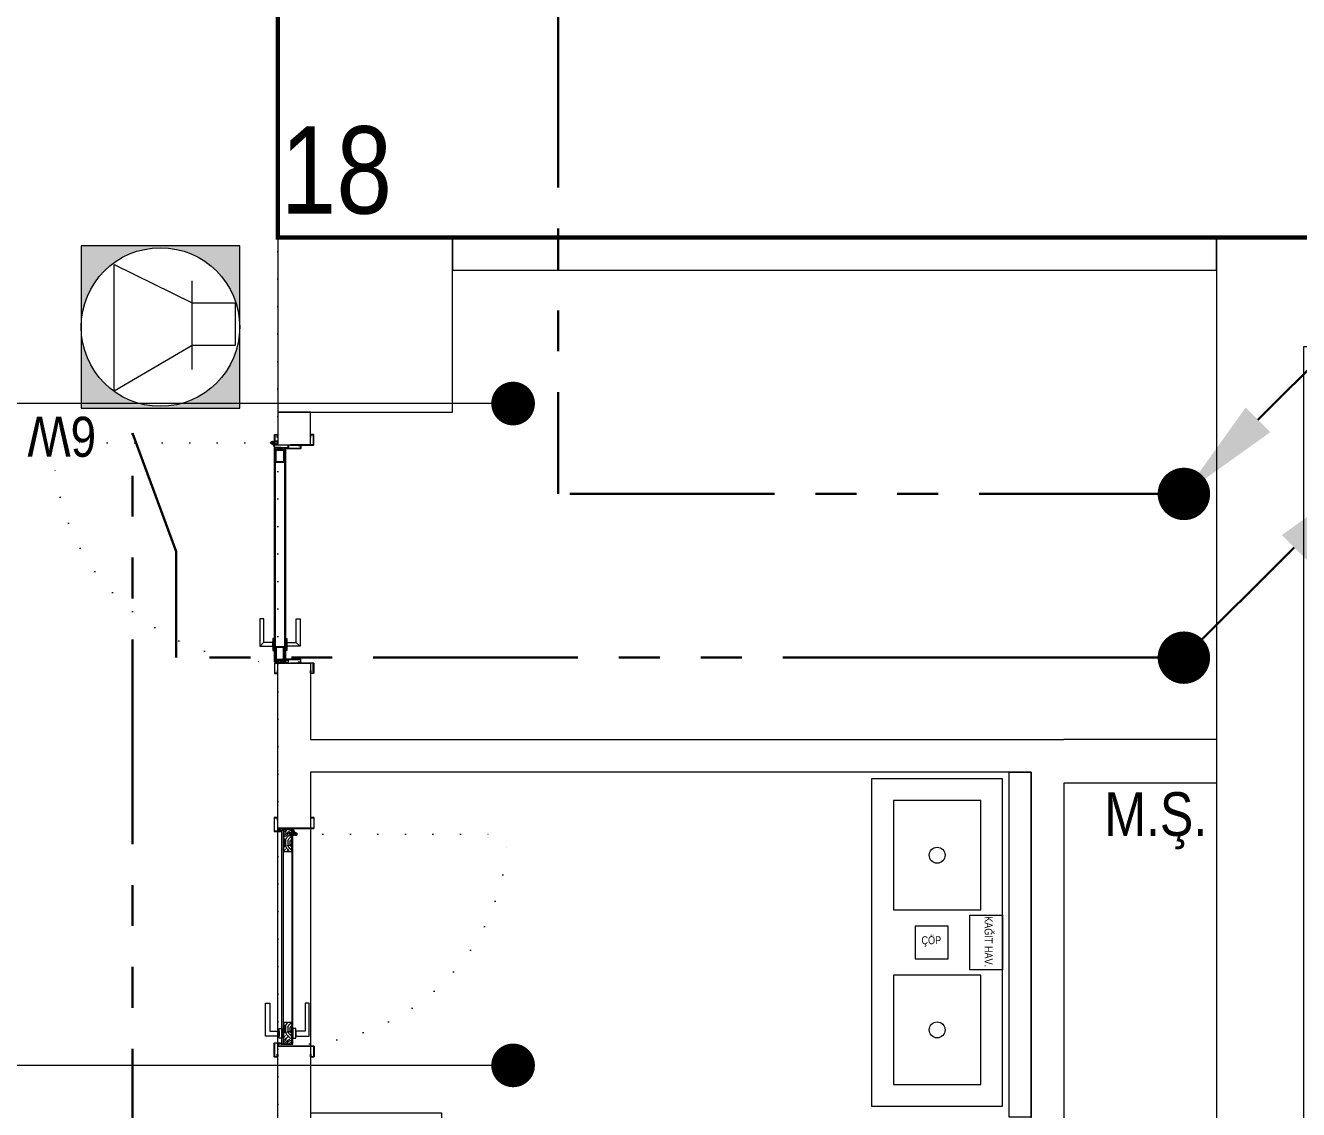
# Model space of a CAD drawing. Header units: metres. Extents: x -13545 to 152404, y -11890 to 28436.
# Drawn here: x 3544 to 4128, y 2881 to 3377 of the extents above; entities that cross this region are included whole.
import ezdxf
from ezdxf.enums import TextEntityAlignment as Align

# ---------------------------------------------------------------- set-up
doc = ezdxf.new("R2010")
doc.units = ezdxf.units.M
doc.header["$LTSCALE"] = 100
doc.header["$MEASUREMENT"] = 0
for name, pattern in [('DOT2', [0.125, 0, -0.125]), ('HIDDEN', [0.375, 0.25, -0.125]), ('PHANTOM2', [1.25, 0.625, -0.125, 0.125, -0.125, 0.125, -0.125])]:
    doc.linetypes.add(name, pattern=pattern)
doc.layers.get('0').update_dxf_attribs({"color": 9, "lineweight": 9})
for name, color, linetype, lineweight in [('00', 9, 'Continuous', 9), ('01', 9, 'Continuous', 9), ('06B', 9, 'Continuous', 9), ('06C @ 1', 9, 'Continuous', 9), ('06D', 9, 'Continuous', 9), ('09', 9, 'Continuous', 9), ('10', 9, 'Continuous', 9), ('12', 9, 'Continuous', 9), ('20', 9, 'DOT2', 9), ('21', 9, 'Continuous', 9), ('21_mahal200', 9, 'Continuous', 9), ('E-6W ACİL ANONS İÇİN HOPARLÖR (SIVAÜSTÜ) (YANGINA DAYANIKLI)', 7, 'Continuous', 30), ('E-KABLO', 7, 'Continuous', 30), ('E-OK', 3, 'Continuous', 30), ('Seslendirme', 7, 'Continuous', 9), ('TEFRİŞ', 9, 'Continuous', 9), ('YAZI', 7, 'Continuous', 9)]:
    doc.layers.add(name, color=color, linetype=linetype, lineweight=lineweight)
doc.styles.add('MuuM_TEXT-STANDART', font='ARIALN.TTF')
doc.dimstyles.new('MuuM_DIM200', dxfattribs={"dimscale": 20, "dimtxt": 2, "dimasz": 1, "dimexe": 1, "dimexo": 1, "dimgap": 1, "dimtad": 1, "dimdec": 1, "dimrnd": 0.5, "dimdsep": 46, "dimtxsty": 'MuuM_TEXT-STANDART', "dimblk": 'ARCHTICK', "dimcen": 0, "dimdle": 0.15, "dimclrd": 256, "dimclre": 256, "dimclrt": 256, "dimadec": 0, "dimazin": 0, "dimtfac": 5, "dimtdec": 1, "dimtix": 1, "dimtmove": 2, "dimatfit": 3, "dimldrblk": 'DOT', "dimfxl": 3, "dimfxlon": 1, "dimtolj": 1, "dimlwd": -1, "dimlwe": -1, "dimarcsym": 0})

# ---------------------------------------------------------------- blocks, each defined once
blk = doc.blocks.new('*U201')
at = {"layer": 'E-OK', "color": 3, "linetype": 'Continuous'}
blk.add_line((84.9, 84.8), (200.6, 200.5), dxfattribs=at)
at = {"layer": 'E-OK', "color": 4, "linetype": 'Continuous', "const_width": 30}
blk.add_lwpolyline([(-15, 0, 1), (15, 0, 1)], format="xyb", close=True, dxfattribs=at)
at = {"layer": 'E-OK', "color": 3, "linetype": 'Continuous'}
blk.add_solid([(99, 70.7), (70.7, 99), (0, 0)], dxfattribs=at)
blk = doc.blocks.new('*U200')
at = {"layer": 'E-OK', "color": 3, "linetype": 'Continuous'}
blk.add_line((-126.3, -126.2), (0, 0), dxfattribs=at)
at = {"layer": 'E-OK', "color": 4, "linetype": 'Continuous', "const_width": 30}
blk.add_lwpolyline([(-15, 0, 1), (15, 0, 1)], format="xyb", close=True, dxfattribs=at)
at = {"layer": 'E-OK', "color": 3, "linetype": 'Continuous'}
blk.add_solid([(-112.2, -140.4), (-140.4, -112.1), (-211.2, -211)], dxfattribs=at)
blk = doc.blocks.new('ep20n')
at = {"layer": 'Seslendirme'}
h = blk.add_hatch(color=3, dxfattribs=at)
h.paths.add_polyline_path([(59.41, -30.41), (59.41, 0, -1), (0, 0), (0, -30.41)])
h.paths.add_polyline_path([(0, 30.41), (0, 0, -1), (59.41, 0), (59.41, 30.41)])
at = {"layer": 'Seslendirme', "color": 3}
for p, q in [((59.41, 30.41), (0, 30.41)), ((0, 30.41), (0, -30.41)), ((59.41, -30.41), (59.41, 30.41)), ((17.77, 6.89), (47.04, 23.98)), ((47.04, 23.98, 943.8), (47.04, -23.46, 943.8)), ((17.77, 15.98), (17.77, -17.32)), ((1.75, -9.06), (1.75, 6.89)), ((1.75, 6.89), (17.77, 6.89)), ((17.77, -9.06), (1.75, -9.06)), ((47.04, -23.46), (17.77, -9.06)), ((0, -30.41), (59.41, -30.41))]:
    blk.add_line(p, q, dxfattribs=at)
blk.add_circle((29.71, 0), 29.71, dxfattribs=at)
at = {"color": 3, "insert": (53.76, 48.62), "char_height": 15, "attachment_point": 1, "style": 'MuuM_TEXT-STANDART'}
blk.add_mtext_dynamic_manual_height_columns('6W', width=52.4138, gutter_width=150, heights=[0], dxfattribs=at)
blk = doc.blocks.new('p-kolon_80x80')
blk.add_lwpolyline([(-40, -40), (40, -40), (40, 40), (-40, 40)], close=True)
blk = doc.blocks.new('2.bod.sitatik')
at = {"layer": '01'}
blk.add_lwpolyline([(4130, -5950), (4130, -5950), (4130, -5950), (4130, -5400), (4400, -5400), (4400, -5950), (4400, -5950), (4400, -5950), (4440, -5950), (4440, -5350), (4090, -5350), (4090, -5950), (4130, -5950)], dxfattribs=at)
blk.add_blockref('p-kolon_80x80', (3700, -5390), dxfattribs=at)
blk = doc.blocks.new('p-işyeri')
at = {"color": 0, "const_width": 2}
blk.add_lwpolyline([(200, 0), (200, 700), (-200, 700), (-200, 0)], close=True, dxfattribs=at)
blk = doc.blocks.new('p-kapı kolu')
for points in [[(2.2, 0), (2.2, -1.25), (-2.2, -1.25), (-2.2, 0), (2.2, 0)], [(1.225, -1.25), (1.225, -7.5), (-13.775, -7.5), (-13.775, -5.625), (-1.025, -5.625), (-1.025, -5.625), (-1.025, -1.25), (1.225, -1.25)]]:
    blk.add_lwpolyline(points)
blk = doc.blocks.new('K-AH-01')
at = {"layer": '09'}
h = blk.add_hatch(dxfattribs=at)
h.set_pattern_fill('LOGEND', color=256, scale=10, style=0)
h.set_pattern_definition([(7e-15, (-3944.073, -2726.897), (10, 10), [3, -7]), (7e-15, (-3944.073, -2726.397), (10, 10), [3, -7]), (7e-15, (-3943.573, -2725.397), (10, 10), [2, -8]), (7e-15, (-3943.073, -2724.397), (10, 10), [1.5, -8.5]), (7e-15, (-3943.073, -2723.397), (10, 10), [1, -9]), (7e-15, (-3945.573, -2722.397), (10, 10), [0.5, -2.5, 0.5, -6.5]), (7e-15, (-3944.073, -2721.897), (10, 10), [0.5, -4, 1.5, -4]), (7e-15, (-3942.073, -2721.397), (10, 10), [0.5, -0.5, 0.5, -8.5]), (7e-15, (-3942.573, -2720.897), (10, 10), [0.5, -9.5]), (7e-15, (-3943.073, -2719.897), (10, 10), [1.5, -8.5]), (7e-15, (-3943.073, -2718.897), (10, 10), [2, -8]), (7e-15, (-3943.573, -2717.897), (10, 10), [2.5, -3, 0.5, -4]), (90, (-3947.573, -2723.897), (-10, 10), [0.5, -1, 2.5, -6]), (90, (-3947.073, -2722.897), (-10, 10), [0.5, -0.5, 1.5, -7.5]), (90, (-3946.573, -2718.897), (-10, 10), [1, -9]), (90, (-3946.073, -2722.897), (-10, 10), [2, -3, 0.5, -4.5]), (90, (-3945.573, -2717.397), (-10, 10), [0.5, -9.5]), (90, (-3945.073, -2722.397), (-10, 10), [1.5, -8.5]), (90, (-3944.073, -2721.897), (-10, 10), [1, -9]), (90, (-3943.073, -2721.897), (-10, 10), [0.5, -1.5, 1.5, -6.5]), (90, (-3942.573, -2721.397), (-10, 10), [0.5, -9.5]), (90, (-3942.073, -2723.397), (-10, 10), [1.4, -8.6]), (90, (-3941.573, -2725.397), (-10, 10), [1, -9]), (90, (-3940.573, -2721.397), (-10, 10), [0.5, -9.5]), (90, (-3939.573, -2721.897), (-10, 10), [1.5, -8.5]), (90, (-3938.573, -2721.897), (-10, 10), [1.5, -8.5]), (45, (-3940.073, -2725.8966), (1e-15, 10), [0.7071, -0.7071, 0.7071, -12.020836]), (45, (-3942.073, -2723.3966), (1e-15, 10), [1.4142, -12.727936]), (45, (-3946.073, -2718.3966), (1e-15, 10), [1.4142, -12.727936]), (45, (-3944.073, -2720.8966), (1e-15, 10), [1.4142, -12.727936]), (45, (-3943.573, -2722.8966), (1e-15, 10), [1.4142, -12.727936]), (45, (-3940.573, -2724.8966), (1e-15, 10), [1.4142, -12.727936]), (45, (-3941.573, -2724.3966), (1e-15, 10), [2.12132, -12.020816]), (45, (-3944.573, -2719.8966), (1e-15, 10), [0.7071, -13.435036]), (45, (-3945.073, -2718.8966), (1e-15, 10), [0.7071, -13.435036]), (45, (-3941.073, -2718.8966), (1e-15, 10), [0.7071, -13.435036]), (45, (-3945.073, -2723.8966), (1e-15, 10), [0.7071, -13.435036]), (45, (-3939.573, -2720.3966), (1e-15, 10), [0.7071, -13.435036]), (45, (-3943.073, -2721.3966), (1e-15, 10), [0.7071, -13.435036]), (45, (-3942.073, -2720.3966), (1e-15, 10), [0.7071, -13.435036]), (135, (-3942.573, -2722.3966), (-10, 1e-15), [0.7071, -0.7071, 2.12132, -10.606616]), (135, (-3941.073, -2722.3966), (-10, 1e-15), [0.7071, -13.435036]), (135, (-3941.073, -2725.8966), (-10, 1e-15), [0.7071, -13.435036]), (135, (-3943.073, -2723.3966), (-10, 1e-15), [0.7071, -13.435036]), (135, (-3941.573, -2721.3966), (-10, 1e-15), [0.7071, -13.435036]), (135, (-3944.073, -2723.8966), (-10, 1e-15), [0.7071, -13.435036]), (135, (-3940.073, -2723.8966), (-10, 1e-15), [0.7071, -13.435036]), (135, (-3947.073, -2726.8966), (-10, 1e-15), [0.7071, -13.435036]), (135, (-3946.573, -2726.3966), (-10, 1e-15), [1.4142, -12.727936]), (135, (-3946.073, -2725.8966), (-10, 1e-15), [1.4142, -12.727936]), (135, (-3945.073, -2725.8966), (-10, 1e-15), [1.4142, -12.727936]), (135, (-3944.573, -2724.8966), (-10, 1e-15), [1.4142, -12.727936]), (135, (-3940.573, -2720.8966), (-10, 1e-15), [1.4142, -12.727936]), (135, (-3938.573, -2725.8966), (-10, 1e-15), [1.4142, -12.727936]), (135, (-3938.073, -2717.8966), (-10, 1e-15), [1.4142, -12.727936]), (135, (-3938.073, -2718.8966), (-10, 1e-15), [1.4142, -12.727936]), (135, (-3939.073, -2719.3966), (-10, 1e-15), [1.4142, -12.727936]), (135, (-3946.073, -2719.3966), (-10, 1e-15), [2.12132, -12.020816]), (135, (-3939.573, -2720.3966), (-10, 1e-15), [2.12132, -12.020816]), (26.56505, (-3945.0727, -2717.3966), (10, 4e-09), [1.118, -21.24268]), (26.56505, (-3945.0727, -2722.3966), (10, 4e-09), [1.118, -21.24268]), (26.56505, (-3944.0727, -2719.3966), (10, 4e-09), [1.118, -21.24268]), (26.56505, (-3941.0727, -2726.3966), (10, 4e-09), [1.118, -21.24268]), (26.56505, (-3941.5727, -2725.3966), (10, 4e-09), [1.118, -21.24268]), (26.56505, (-3944.5727, -2723.3966), (10, 4e-09), [1.118, -21.24268]), (26.56505, (-3944.5727, -2718.3966), (10, 4e-09), [1.118, -21.24268]), (26.56505, (-3941.5727, -2721.3966), (10, 4e-09), [2.236, -20.12468]), (63.43495, (-3941.5727, -2719.8966), (5e-10, 10), [1.118, -21.24268]), (63.43495, (-3940.0727, -2722.8966), (5e-10, 10), [1.118, -21.24268]), (63.43495, (-3945.0727, -2720.8966), (5e-10, 10), [1.118, -21.24268]), (63.43495, (-3947.0727, -2720.3966), (5e-10, 10), [1.118, -21.24268]), (63.43495, (-3941.0727, -2722.3966), (5e-10, 10), [1.118, -21.24268]), (63.43495, (-3942.0727, -2722.3966), (5e-10, 10), [1.118, -21.24268]), (63.43495, (-3946.0727, -2720.8966), (5e-10, 10), [2.236, -20.12468]), (63.43495, (-3938.5727, -2724.3966), (5e-10, 10), [2.236, -20.12468]), (63.43495, (-3939.5727, -2723.8966), (5e-10, 10), [2.236, -20.12468]), (116.56505, (-3947.5727, -2725.3966), (-4e-09, 10), [1.118, -21.24268]), (116.56505, (-3947.5727, -2719.8966), (-4e-09, 10), [1.118, -21.24268]), (116.56505, (-3945.5727, -2726.8966), (-4e-09, 10), [1.118, -21.24268]), (116.56505, (-3946.5727, -2717.8966), (-4e-09, 10), [1.118, -21.24268]), (116.56505, (-3945.5727, -2723.8966), (-4e-09, 10), [1.118, -21.24268]), (116.56505, (-3943.5727, -2722.8966), (-4e-09, 10), [1.118, -21.24268]), (116.56505, (-3942.5727, -2720.8966), (-4e-09, 10), [1.118, -21.24268]), (116.56505, (-3947.0727, -2724.8966), (3.2e-06, 10.0000016), [1.118, -21.24268]), (116.56505, (-3944.5727, -2723.3966), (-4e-09, 10), [1.118, -21.24268]), (116.56505, (-3941.5727, -2724.3966), (-4e-09, 10), [1.118, -21.24268]), (116.56505, (-3940.5727, -2723.3966), (-4e-09, 10), [1.118, -21.24268]), (116.56505, (-3938.5727, -2720.3966), (-4e-09, 10), [1.118, -21.24268]), (116.56505, (-3946.0727, -2717.3966), (-4e-09, 10), [1.118, -21.24268]), (116.56505, (-3947.5727, -2717.8966), (-4e-09, 10), [2.236, -20.12468]), (116.56505, (-3946.0727, -2724.8966), (-4e-09, 10), [2.236, -20.12468]), (153.43495, (-3947.5727, -2726.3966), (-10, 5e-10), [1.118, -21.24268]), (153.43495, (-3939.0727, -2726.8966), (-10, 5e-10), [1.118, -21.24268]), (153.43495, (-3939.5727, -2721.8966), (-10, 5e-10), [1.118, -21.24268]), (153.43495, (-3943.5727, -2725.3966), (-10, 5e-10), [1.118, -21.24268]), (153.43495, (-3944.0727, -2726.3966), (-10, 5e-10), [1.118, -21.24268]), (153.43495, (-3943.0727, -2724.3966), (-10, 5e-10), [1.118, -21.24268]), (153.43495, (-3940.0727, -2718.3966), (-10, 5e-10), [1.118, -21.24268]), (153.43495, (-3939.0727, -2717.8966), (-10, 5e-10), [2.236, -20.12468])])
h.paths.add_polyline_path([(10.77, 6.46), (10.77, 2.46), (0.77, 2.46), (0.77, 6.46)])
h = blk.add_hatch(dxfattribs=at)
h.set_pattern_fill('LOGEND', color=256, scale=10, style=0)
h.set_pattern_definition([(7e-15, (-3938.781, -2726.897), (10, 10), [3, -7]), (7e-15, (-3938.781, -2726.397), (10, 10), [3, -7]), (7e-15, (-3938.281, -2725.397), (10, 10), [2, -8]), (7e-15, (-3937.781, -2724.397), (10, 10), [1.5, -8.5]), (7e-15, (-3937.781, -2723.397), (10, 10), [1, -9]), (7e-15, (-3940.281, -2722.397), (10, 10), [0.5, -2.5, 0.5, -6.5]), (7e-15, (-3938.781, -2721.897), (10, 10), [0.5, -4, 1.5, -4]), (7e-15, (-3936.781, -2721.397), (10, 10), [0.5, -0.5, 0.5, -8.5]), (7e-15, (-3937.281, -2720.897), (10, 10), [0.5, -9.5]), (7e-15, (-3937.781, -2719.897), (10, 10), [1.5, -8.5]), (7e-15, (-3937.781, -2718.897), (10, 10), [2, -8]), (7e-15, (-3938.281, -2717.897), (10, 10), [2.5, -3, 0.5, -4]), (90, (-3942.281, -2723.897), (-10, 10), [0.5, -1, 2.5, -6]), (90, (-3941.781, -2722.897), (-10, 10), [0.5, -0.5, 1.5, -7.5]), (90, (-3941.281, -2718.897), (-10, 10), [1, -9]), (90, (-3940.781, -2722.897), (-10, 10), [2, -3, 0.5, -4.5]), (90, (-3940.281, -2717.397), (-10, 10), [0.5, -9.5]), (90, (-3939.781, -2722.397), (-10, 10), [1.5, -8.5]), (90, (-3938.781, -2721.897), (-10, 10), [1, -9]), (90, (-3937.781, -2721.897), (-10, 10), [0.5, -1.5, 1.5, -6.5]), (90, (-3937.281, -2721.397), (-10, 10), [0.5, -9.5]), (90, (-3936.781, -2723.397), (-10, 10), [1.4, -8.6]), (90, (-3936.281, -2725.397), (-10, 10), [1, -9]), (90, (-3935.281, -2721.397), (-10, 10), [0.5, -9.5]), (90, (-3934.281, -2721.897), (-10, 10), [1.5, -8.5]), (90, (-3933.281, -2721.897), (-10, 10), [1.5, -8.5]), (45, (-3934.781, -2725.8966), (1e-15, 10), [0.7071, -0.7071, 0.7071, -12.020836]), (45, (-3936.781, -2723.3966), (1e-15, 10), [1.4142, -12.727936]), (45, (-3940.781, -2718.3966), (1e-15, 10), [1.4142, -12.727936]), (45, (-3938.781, -2720.8966), (1e-15, 10), [1.4142, -12.727936]), (45, (-3938.281, -2722.8966), (1e-15, 10), [1.4142, -12.727936]), (45, (-3935.281, -2724.8966), (1e-15, 10), [1.4142, -12.727936]), (45, (-3936.281, -2724.3966), (1e-15, 10), [2.12132, -12.020816]), (45, (-3939.281, -2719.8966), (1e-15, 10), [0.7071, -13.435036]), (45, (-3939.781, -2718.8966), (1e-15, 10), [0.7071, -13.435036]), (45, (-3935.781, -2718.8966), (1e-15, 10), [0.7071, -13.435036]), (45, (-3939.781, -2723.8966), (1e-15, 10), [0.7071, -13.435036]), (45, (-3934.281, -2720.3966), (1e-15, 10), [0.7071, -13.435036]), (45, (-3937.781, -2721.3966), (1e-15, 10), [0.7071, -13.435036]), (45, (-3936.781, -2720.3966), (1e-15, 10), [0.7071, -13.435036]), (135, (-3937.281, -2722.3966), (-10, 1e-15), [0.7071, -0.7071, 2.12132, -10.606616]), (135, (-3935.781, -2722.3966), (-10, 1e-15), [0.7071, -13.435036]), (135, (-3935.781, -2725.8966), (-10, 1e-15), [0.7071, -13.435036]), (135, (-3937.781, -2723.3966), (-10, 1e-15), [0.7071, -13.435036]), (135, (-3936.281, -2721.3966), (-10, 1e-15), [0.7071, -13.435036]), (135, (-3938.781, -2723.8966), (-10, 1e-15), [0.7071, -13.435036]), (135, (-3934.781, -2723.8966), (-10, 1e-15), [0.7071, -13.435036]), (135, (-3941.781, -2726.8966), (-10, 1e-15), [0.7071, -13.435036]), (135, (-3941.281, -2726.3966), (-10, 1e-15), [1.4142, -12.727936]), (135, (-3940.781, -2725.8966), (-10, 1e-15), [1.4142, -12.727936]), (135, (-3939.781, -2725.8966), (-10, 1e-15), [1.4142, -12.727936]), (135, (-3939.281, -2724.8966), (-10, 1e-15), [1.4142, -12.727936]), (135, (-3935.281, -2720.8966), (-10, 1e-15), [1.4142, -12.727936]), (135, (-3933.281, -2725.8966), (-10, 1e-15), [1.4142, -12.727936]), (135, (-3932.781, -2717.8966), (-10, 1e-15), [1.4142, -12.727936]), (135, (-3932.781, -2718.8966), (-10, 1e-15), [1.4142, -12.727936]), (135, (-3933.781, -2719.3966), (-10, 1e-15), [1.4142, -12.727936]), (135, (-3940.781, -2719.3966), (-10, 1e-15), [2.12132, -12.020816]), (135, (-3934.281, -2720.3966), (-10, 1e-15), [2.12132, -12.020816]), (26.56505, (-3939.7813, -2717.3966), (10, 4e-09), [1.118, -21.24268]), (26.56505, (-3939.7813, -2722.3966), (10, 4e-09), [1.118, -21.24268]), (26.56505, (-3938.7813, -2719.3966), (10, 4e-09), [1.118, -21.24268]), (26.56505, (-3935.7813, -2726.3966), (10, 4e-09), [1.118, -21.24268]), (26.56505, (-3936.2813, -2725.3966), (10, 4e-09), [1.118, -21.24268]), (26.56505, (-3939.2813, -2723.3966), (10, 4e-09), [1.118, -21.24268]), (26.56505, (-3939.2813, -2718.3966), (10, 4e-09), [1.118, -21.24268]), (26.56505, (-3936.2813, -2721.3966), (10, 4e-09), [2.236, -20.12468]), (63.43495, (-3936.2813, -2719.8966), (5e-10, 10), [1.118, -21.24268]), (63.43495, (-3934.7813, -2722.8966), (5e-10, 10), [1.118, -21.24268]), (63.43495, (-3939.7813, -2720.8966), (5e-10, 10), [1.118, -21.24268]), (63.43495, (-3941.7813, -2720.3966), (5e-10, 10), [1.118, -21.24268]), (63.43495, (-3935.7813, -2722.3966), (5e-10, 10), [1.118, -21.24268]), (63.43495, (-3936.7813, -2722.3966), (5e-10, 10), [1.118, -21.24268]), (63.43495, (-3940.7813, -2720.8966), (5e-10, 10), [2.236, -20.12468]), (63.43495, (-3933.2813, -2724.3966), (5e-10, 10), [2.236, -20.12468]), (63.43495, (-3934.2813, -2723.8966), (5e-10, 10), [2.236, -20.12468]), (116.56505, (-3942.2813, -2725.3966), (-4e-09, 10), [1.118, -21.24268]), (116.56505, (-3942.2813, -2719.8966), (-4e-09, 10), [1.118, -21.24268]), (116.56505, (-3940.2813, -2726.8966), (-4e-09, 10), [1.118, -21.24268]), (116.56505, (-3941.2813, -2717.8966), (-4e-09, 10), [1.118, -21.24268]), (116.56505, (-3940.2813, -2723.8966), (-4e-09, 10), [1.118, -21.24268]), (116.56505, (-3938.2813, -2722.8966), (-4e-09, 10), [1.118, -21.24268]), (116.56505, (-3937.2813, -2720.8966), (-4e-09, 10), [1.118, -21.24268]), (116.56505, (-3941.7813, -2724.8966), (3.2e-06, 10.0000016), [1.118, -21.24268]), (116.56505, (-3939.2813, -2723.3966), (-4e-09, 10), [1.118, -21.24268]), (116.56505, (-3936.2813, -2724.3966), (-4e-09, 10), [1.118, -21.24268]), (116.56505, (-3935.2813, -2723.3966), (-4e-09, 10), [1.118, -21.24268]), (116.56505, (-3933.2813, -2720.3966), (-4e-09, 10), [1.118, -21.24268]), (116.56505, (-3940.7813, -2717.3966), (-4e-09, 10), [1.118, -21.24268]), (116.56505, (-3942.2813, -2717.8966), (-4e-09, 10), [2.236, -20.12468]), (116.56505, (-3940.7813, -2724.8966), (-4e-09, 10), [2.236, -20.12468]), (153.43495, (-3942.2813, -2726.3966), (-10, 5e-10), [1.118, -21.24268]), (153.43495, (-3933.7813, -2726.8966), (-10, 5e-10), [1.118, -21.24268]), (153.43495, (-3934.2813, -2721.8966), (-10, 5e-10), [1.118, -21.24268]), (153.43495, (-3938.2813, -2725.3966), (-10, 5e-10), [1.118, -21.24268]), (153.43495, (-3938.7813, -2726.3966), (-10, 5e-10), [1.118, -21.24268]), (153.43495, (-3937.7813, -2724.3966), (-10, 5e-10), [1.118, -21.24268]), (153.43495, (-3934.7813, -2718.3966), (-10, 5e-10), [1.118, -21.24268]), (153.43495, (-3933.7813, -2717.8966), (-10, 5e-10), [2.236, -20.12468])])
h.paths.add_polyline_path([(89.06, 2.47), (89.06, 6.46), (99.06, 6.47), (99.06, 2.47)])
at = {"layer": '10'}
for points in [[(-0.44, -1.7), (1.3, -1.7, 0.414214), (1.6, -1.4), (1.6, 1.1, 0.414214), (1.3, 1.4, 0.414214), (1, 1.1), (1, 0.2), (0.2, 0.2), (0.2, 16.4, 0.414214), (-0.1, 16.7), (-4.6, 16.7, 0.414214), (-4.9, 16.4), (-4.9, 15.3, 0.414214), (-4.6, 15), (-3.5, 15), (-3.5, 15.2), (-4.6, 15.2, -0.414214), (-4.7, 15.3), (-4.7, 16.4, -0.414214), (-4.6, 16.5), (-0.2, 16.5), (-0.1, 16.5, -0.414214), (0, 16.4), (0, 0), (1.2, 0), (1.2, 1.1, -0.414214), (1.3, 1.2, -0.414214), (1.4, 1.1), (1.4, -1.4, -0.414214), (1.3, -1.5), (-0.44, -1.5), (-4.6, -1.5, -0.414214), (-4.7, -1.4), (-4.7, -0.3, -0.414214), (-4.6, -0.2), (-3.5, -0.2), (-3.5, 0), (-4.6, 0, 0.414214), (-4.9, -0.3), (-4.9, -1.4, 0.414214), (-4.6, -1.7)], [(100.44, -1.7), (98.7, -1.7, -0.414214), (98.4, -1.4), (98.4, 1.1, -0.414214), (98.7, 1.4, -0.414214), (99, 1.1), (99, 0.2), (99.8, 0.2), (99.8, 16.4, -0.414214), (100.1, 16.7), (104.6, 16.7, -0.414214), (104.9, 16.4), (104.9, 15.3, -0.414214), (104.6, 15), (103.5, 15), (103.5, 15.2), (104.6, 15.2, 0.414214), (104.7, 15.3), (104.7, 16.4, 0.414214), (104.6, 16.5), (100.2, 16.5), (100.1, 16.5, 0.414214), (100, 16.4), (100, 0), (98.8, 0), (98.8, 1.1, 0.414214), (98.7, 1.2, 0.414214), (98.6, 1.1), (98.6, -1.4, 0.414214), (98.7, -1.5), (100.44, -1.5), (104.6, -1.5, 0.414214), (104.7, -1.4), (104.7, -0.3, 0.414214), (104.6, -0.2), (103.5, -0.2), (103.5, 0), (104.6, 0, -0.414214), (104.9, -0.3), (104.9, -1.4, -0.414214), (104.6, -1.7)], [(2.15, 7.6), (0.77, 6.96), (0.77, 4.09), (0.57, 4.09), (0.57, 7.09), (2.04, 7.77, -14.796002)]]:
    blk.add_lwpolyline(points, format="xyb", close=True, dxfattribs=at)
blk.add_circle((2.72, 8.09), 0.55, dxfattribs=at)
at = {"layer": '12'}
for points in [[(0.77, 6.46), (99.06, 6.47), (99.06, 6.97), (0.77, 6.96)], [(0.77, 2.46), (10.77, 2.46), (10.77, 6.46), (0.77, 6.46)], [(89.06, 2.46), (99.06, 2.46), (99.06, 6.47), (89.06, 6.47)], [(0.77, 2.46), (99.06, 2.46), (99.06, 1.96), (0.77, 1.96)]]:
    blk.add_lwpolyline(points, close=True, dxfattribs=at)
at = {"layer": '20'}
blk.add_lwpolyline([(2.72, 8.09), (2.72, 105.23)], dxfattribs=at)
at = {"layer": '20', "linetype": 'HIDDEN'}
for points in [[(1.97, 6.89), (1.97, 5.39), (3.47, 5.39), (3.47, 6.89)], [(2.17, 7.58), (2.17, 5.59), (3.27, 5.59), (3.27, 7.58)]]:
    blk.add_lwpolyline(points, dxfattribs=at)
at = {"layer": '20'}
blk.add_arc((0.77, 6.96), 98.29, 357.08416, 88.86324, dxfattribs=at)
at = {"layer": '06C @ 1', "xscale": -1, "rotation": 180}
blk.add_blockref('p-kapı kolu', (94.06, 6.97), dxfattribs=at)
at = {"layer": '06C @ 1'}
blk.add_blockref('p-kapı kolu', (94.06, 1.96), dxfattribs=at)
blk = doc.blocks.new('gr-p-barel kilitli kapı kolu')
at = {"flags": 128}
for points in [[(-0.9, 0.8), (-0.9, 4.9), (-11.7, 4.9), (-11.7, 6.7), (0.9, 6.7), (0.9, 0.8)], [(-0.8, 5), (0.8, 6.6)]]:
    blk.add_lwpolyline(points, dxfattribs=at)
blk.add_lwpolyline([(-2.75, 0), (-2.75, 0.7), (2.75, 0.7), (2.75, 0)])
blk.add_lwpolyline([(-1.3, 0.7), (1.3, 0.7), (1.3, 0.8), (-1.3, 0.8)], close=True)
blk = doc.blocks.new('prf-scr2')
at = {"linetype": 'DOT2', "ltscale": 10}
blk.add_line((0, 0.19), (0, -1.06), dxfattribs=at)
for p, q in [((0.09, -0.24), (-0.09, -0.2)), ((-0.09, -0.24), (0.09, -0.28)), ((0.09, -0.32), (-0.09, -0.28)), ((-0.09, -0.32), (0.09, -0.36)), ((0.09, -0.4), (-0.09, -0.36)), ((-0.09, -0.4), (0.09, -0.44)), ((0.09, -0.48), (-0.09, -0.44)), ((-0.09, -0.48), (0.09, -0.52)), ((0.09, -0.56), (-0.09, -0.52)), ((-0.09, -0.56), (0.09, -0.6)), ((0.09, -0.64), (-0.09, -0.6)), ((-0.09, -0.64), (0.09, -0.68)), ((0.09, -0.72), (-0.09, -0.68)), ((-0.09, -0.72), (0.09, -0.76)), ((0.06, -0.84), (-0.08, -0.76)), ((-0.07, -0.8), (0.06, -0.84)), ((0.09, -0.17), (0, -0.15)), ((0, -0.18), (0.09, -0.2))]:
    blk.add_line(p, q)
blk.add_lwpolyline([(0.23, 0), (-0.23, 0), (-0.23, -0.01), (-0.12, -0.14), (0.12, -0.14), (0.23, -0.01), (0.23, 0)], close=True)
for points in [[(0.23, -0.01), (-0.23, -0.01)], [(-0.09, -0.14), (-0.09, -0.2), (-0.12, -0.22), (-0.12, -0.23), (-0.09, -0.24), (-0.09, -0.28), (-0.12, -0.3), (-0.12, -0.31), (-0.09, -0.32), (-0.09, -0.36), (-0.12, -0.38), (-0.12, -0.39), (-0.09, -0.4), (-0.09, -0.44), (-0.12, -0.46), (-0.12, -0.46), (-0.09, -0.48), (-0.09, -0.52), (-0.12, -0.54), (-0.12, -0.54), (-0.09, -0.56), (-0.09, -0.6), (-0.12, -0.62), (-0.12, -0.62), (-0.09, -0.64), (-0.09, -0.68), (-0.12, -0.69), (-0.12, -0.7), (-0.09, -0.72), (-0.09, -0.73), (-0.08, -0.76), (-0.1, -0.77), (-0.1, -0.78), (-0.07, -0.8), (-0.01, -0.94), (0, -0.95), (0.01, -0.94), (0.08, -0.76), (0.09, -0.76), (0.12, -0.74), (0.12, -0.73), (0.09, -0.72), (0.09, -0.68), (0.12, -0.66), (0.12, -0.66), (0.09, -0.64), (0.09, -0.6), (0.12, -0.58), (0.12, -0.58), (0.09, -0.56), (0.09, -0.52), (0.12, -0.5), (0.12, -0.5), (0.09, -0.48), (0.09, -0.44), (0.12, -0.43), (0.12, -0.42), (0.09, -0.4), (0.09, -0.36), (0.12, -0.35), (0.12, -0.34), (0.09, -0.32), (0.09, -0.28), (0.12, -0.27), (0.12, -0.26), (0.09, -0.24), (0.09, -0.2), (0.12, -0.19), (0.12, -0.18), (0.09, -0.17), (0.09, -0.14)]]:
    blk.add_lwpolyline(points)
blk = doc.blocks.new('K-SAC-01')
at = {"layer": '10'}
for points in [[(-4.6, 16.2, -0.414214), (-4.5, 16.3), (-0.1, 16.3, -0.414214), (0, 16.2), (0, 5.9), (0.2, 5.9), (0.2, 16.2, 0.414214), (-0.1, 16.5), (-4.5, 16.5, 0.414214), (-4.8, 16.2), (-4.8, 15.3, 0.414214), (-4.5, 15), (-3.4, 15), (-3.4, 15.2), (-4.5, 15.2, -0.414214), (-4.6, 15.3)], [(104.6, 16.2, 0.414214), (104.5, 16.3), (100.1, 16.3, 0.414214), (100, 16.2), (100, 5.9), (99.8, 5.9), (99.8, 16.2, -0.414214), (100.1, 16.5), (104.5, 16.5, -0.414214), (104.8, 16.2), (104.8, 15.3, -0.414214), (104.5, 15), (103.4, 15), (103.4, 15.2), (104.5, 15.2, 0.414214), (104.6, 15.3)], [(0.2, 10.3, -0.414214), (0.5, 10.6), (1.5, 10.6, -0.414214), (1.8, 10.3), (1.8, 3.9, -0.414214), (1.5, 3.6, -0.414214), (1.2, 3.9), (1.2, 4.8), (0.2, 4.8), (0.2, -1.2, -0.414214), (-0.1, -1.5), (-4.5, -1.5, -0.414214), (-4.8, -1.2), (-4.8, -0.3, -0.414214), (-4.5, 0), (-3.4, 0), (-3.4, -0.2), (-4.5, -0.2, 0.414214), (-4.6, -0.3), (-4.6, -1.2, 0.414214), (-4.5, -1.3), (-0.1, -1.3, 0.414214), (0, -1.2), (0, 5), (1.4, 5), (1.4, 3.9, 0.414214), (1.5, 3.8, 0.414214), (1.6, 3.9), (1.6, 10.3, 0.414214), (1.5, 10.4), (0.5, 10.4, 0.414214), (0.4, 10.3), (0.4, 9.4), (0.2, 9.4)], [(99.8, 10.3, 0.414214), (99.5, 10.6), (98.5, 10.6, 0.414214), (98.2, 10.3), (98.2, 3.9, 0.414214), (98.5, 3.6, 0.414214), (98.8, 3.9), (98.8, 4.8), (99.8, 4.8), (99.8, -1.2, 0.414214), (100.1, -1.5), (104.5, -1.5, 0.414214), (104.8, -1.2), (104.8, -0.3, 0.414214), (104.5, 0), (103.4, 0), (103.4, -0.2), (104.5, -0.2, -0.414214), (104.6, -0.3), (104.6, -1.2, -0.414214), (104.5, -1.3), (100.1, -1.3, -0.414214), (100, -1.2), (100, 5), (98.6, 5), (98.6, 3.9, -0.414214), (98.5, 3.8, -0.414214), (98.4, 3.9), (98.4, 10.3, -0.414214), (98.5, 10.4), (99.5, 10.4, -0.414214), (99.6, 10.3), (99.6, 9.4), (99.8, 9.4)], [(-0.38, -2.01), (1, -1.37), (1, 1.5), (1.2, 1.5), (1.2, -1.5), (-0.27, -2.18, -14.796002)]]:
    blk.add_lwpolyline(points, format="xyb", close=True, dxfattribs=at)
for points in [[(98.8, 0.15), (98.8, 2.15), (99.1, 2.15), (99.1, 3.19), (1.5, 3.19), (1.5, 2.15), (1.8, 2.15), (1.8, 0.15), (1.5, 0.15), (1.5, 1.85), (1.2, 1.85), (1.2, 3.49), (99.4, 3.49), (99.4, 1.85), (99.1, 1.85), (99.1, 0.15)], [(98.8, 2.15), (98.8, 0.15), (99.4, 0.15), (99.4, -1.5), (1.2, -1.5), (1.2, 0.15), (1.8, 0.15), (1.8, 2.15), (2.1, 2.15), (2.1, -0.15), (1.5, -0.15), (1.5, -1.2), (99.1, -1.2), (99.1, -0.15), (98.5, -0.15), (98.5, 2.15), (98.8, 2.15)]]:
    blk.add_lwpolyline(points, dxfattribs=at)
for points in [[(2.1, 3), (8.1, 3), (8.1, -1), (2.1, -1)], [(2.4, 2.7), (7.8, 2.7), (7.8, -0.7), (2.4, -0.7)], [(98.5, 3), (92.5, 3), (92.5, -1), (98.5, -1)], [(98.2, 2.7), (92.8, 2.7), (92.8, -0.7), (98.2, -0.7)]]:
    blk.add_lwpolyline(points, close=True, dxfattribs=at)
blk.add_circle((-0.95, -2.5), 0.55, dxfattribs=at)
at = {"layer": '20', "linetype": 'HIDDEN'}
for points in [[(-0.2, -1.3), (-0.2, 0), (-1.7, 0), (-1.7, -1.3)], [(-0.4, -1.99), (-0.4, -0.2), (-1.5, -0.2), (-1.5, -1.99)]]:
    blk.add_lwpolyline(points, dxfattribs=at)
at = {"layer": '20'}
blk.add_lwpolyline([(-0.95, -2.5), (-0.95, -102.85)], dxfattribs=at)
blk.add_arc((-0.95, -2.5), 100.35, 270, 1.51314, dxfattribs=at)
at = {"layer": '06B'}
blk.add_blockref('gr-p-barel kilitli kapı kolu', (91.4, 3.51), dxfattribs=at)
at = {"layer": '06B', "xscale": -1, "rotation": 180}
blk.add_blockref('gr-p-barel kilitli kapı kolu', (91.4, -1.51), dxfattribs=at)
at = {"layer": '10', "xscale": -1, "rotation": 90}
blk.add_blockref('prf-scr2', (1.5, 1), dxfattribs=at)
at = {"layer": '10', "rotation": 270}
blk.add_blockref('prf-scr2', (99.1, 1.22), dxfattribs=at)
blk = doc.blocks.new('_ArchTick')
at = {"color": 0, "linetype": 'ByBlock', "const_width": 0.15}
blk.add_lwpolyline([(-0.5, -0.5), (0.5, 0.5)], dxfattribs=at)
blk = doc.blocks.new('_Dot')
at = {"color": 0, "linetype": 'ByBlock', "lineweight": -2}
blk.add_line((-0.5, 0), (-1, 0), dxfattribs=at)
at = {"color": 0, "linetype": 'ByBlock', "const_width": 0.5}
blk.add_lwpolyline([(-0.25, 0, 1), (0.25, 0, 1)], format="xyb", close=True, dxfattribs=at)
blk = doc.blocks.new('rrrrrrrrrrrrrrrrrrrrrrrrrrrrrrrrrrrrrrrrrrr')
at = {"layer": 'TEFRİŞ'}
blk.add_lwpolyline([(30902.52, -1571.49), (30902.52, -1621.49), (30942.52, -1621.49), (30942.52, -1571.49)], close=True, dxfattribs=at)
blk.add_circle((30922.52, -1596.49), 3.65, dxfattribs=at)
blk = doc.blocks.new('jjjjjjjjjjjjjjjjjjjjjjjjjjjjjjjjjjjjjjjjjjjjjjjjjjjjjjjjjjjjjjjjjjjjjjj')
at = {"layer": 'TEFRİŞ'}
blk.add_lwpolyline([(30902.52, -1651.49), (30902.52, -1701.49), (30942.52, -1701.49), (30942.52, -1651.49)], close=True, dxfattribs=at)
blk.add_circle((30922.52, -1676.49), 3.65, dxfattribs=at)
blk = doc.blocks.new('2.bod.Mimari')
at = {"layer": '00'}
for points in [[(4020, -5365), (4090, -5365), (4090, -5350), (3740, -5350), (3740, -5365), (4020, -5365)], [(3660, -5445), (3675, -5445), (3675, -5430)], [(3675, -5430), (3660, -5430), (3660, -5445)], [(3660, -5965), (3660, -5545), (3675, -5545), (3675, -5580), (4020, -5580)], [(4090, -5580), (4020, -5580)], [(4005, -5595), (3675, -5595), (3675, -5965)], [(3675, -5965), (3675, -5965), (3675, -5985), (4005, -5985), (4005, -5595)], [(4005, -5753), (3995, -5753), (3995, -5595), (4005, -5595), (4005, -5753)], [(4090, -5600), (4020, -5600), (4020, -5985), (4090, -5985)], [(3675, -5703), (3675, -5751), (3735, -5751), (3735, -5761), (3675, -5761), (3675, -5985), (3839, -5985)]]:
    blk.add_lwpolyline(points, dxfattribs=at)
at = {"layer": '20'}
blk.add_lwpolyline([(3660, -6230), (4440, -6230), (4440, -4550), (3660, -4550)], close=True, dxfattribs=at)
at = {"layer": 'TEFRİŞ'}
for points in [[(3992, -5598), (3932, -5598), (3932, -5748), (3992, -5748)], [(3992, -5660.5), (3992, -5685.5), (3977, -5685.5), (3977, -5660.5)], [(3952, -5665.5), (3952, -5680.5), (3967, -5680.5), (3967, -5665.5)]]:
    blk.add_lwpolyline(points, close=True, dxfattribs=at)
at = {"rotation": 270}
for name, p in [('K-SAC-01', (3660, -5445)), ('K-AH-01', (3660, -5620.56))]:
    blk.add_blockref(name, p, dxfattribs=at)
for name in ['rrrrrrrrrrrrrrrrrrrrrrrrrrrrrrrrrrrrrrrrrrr', 'jjjjjjjjjjjjjjjjjjjjjjjjjjjjjjjjjjjjjjjjjjjjjjjjjjjjjjjjjjjjjjjjjjjjjjj']:
    blk.add_blockref(name, (-26960.52, -4036.51))
at = {"layer": '06D', "color": 89, "linetype": 'HIDDEN', "true_color": 0x2e4d23, "rotation": 90}
blk.add_blockref('p-işyeri', (4360, -5150), dxfattribs=at)
at = {"layer": '21', "style": 'MuuM_TEXT-STANDART'}
blk.add_text('18', height=40, dxfattribs=at).set_placement((3712.34, -5351.08), align=Align.BOTTOM_RIGHT)
blk.add_text('M.Ş.', height=20, dxfattribs=at).set_placement((4038.57, -5624.14))
at = {"layer": 'YAZI', "insert": (3987.35, -5684.27), "char_height": 3.629, "width": 53.2774, "attachment_point": 3, "rotation": 270, "style": 'MuuM_TEXT-STANDART'}
blk.add_mtext('KAĞIT HAV.', dxfattribs=at)
at = {"layer": 'YAZI', "insert": (3963.83, -5670.11), "char_height": 3.629, "width": 53.2774, "attachment_point": 3, "style": 'MuuM_TEXT-STANDART'}
blk.add_mtext('ÇÖP', dxfattribs=at)
at = {"layer": '21_mahal200'}
for points in [[(3767.79, -5426.1), (3478.88, -5426.1)], [(3767.79, -5729.27), (3478.88, -5729.27)]]:
    blk.add_leader(points, dimstyle='MuuM_DIM200', override={"dimasz": 1, "dimfxl": 10}, dxfattribs=at)

msp = doc.modelspace()

# ---------------------------------------------------------------- linework, layer by layer
at = {"layer": 'E-KABLO', "color": 5, "linetype": 'PHANTOM2', "ltscale": 1.5}
for p, q in [((3788.38, 4146.58), (3788.38, 3162.5)), ((3593.42, 1689.61), (3593.42, 3190.39)), ((3593.42, 3190.39), (3613.42, 3136.18)), ((4075, 3162.5), (3788.38, 3162.5)), ((3613.42, 3087.5), (3613.42, 3136.18)), ((3985, 3087.5), (3613.42, 3087.5)), ((4075, 3087.5), (3985, 3087.5))]:
    msp.add_line(p, q, dxfattribs=at)

# ---------------------------------------------------------------- block references
for name in ['2.bod.sitatik', '2.bod.Mimari']:
    msp.add_blockref(name, (0, 8630))
at = {"layer": 'E-6W ACİL ANONS İÇİN HOPARLÖR (SIVAÜSTÜ) (YANGINA DAYANIKLI)', "xscale": 1.222211883244323, "yscale": 1.222211883244323, "zscale": 1.222211883244323, "rotation": 180}
msp.add_blockref('ep20n', (3642.6, 3238.96), dxfattribs=at)
at = {"layer": 'E-OK', "xscale": -0.4, "yscale": 0.4, "zscale": 0.4}
for name, p, rotation in [('*U201', (4075, 3162.5), 270), ('*U200', (4075, 3087.5), 90)]:
    msp.add_blockref(name, p, dxfattribs=dict(at, rotation=rotation))

doc.saveas('drawing.dxf')
